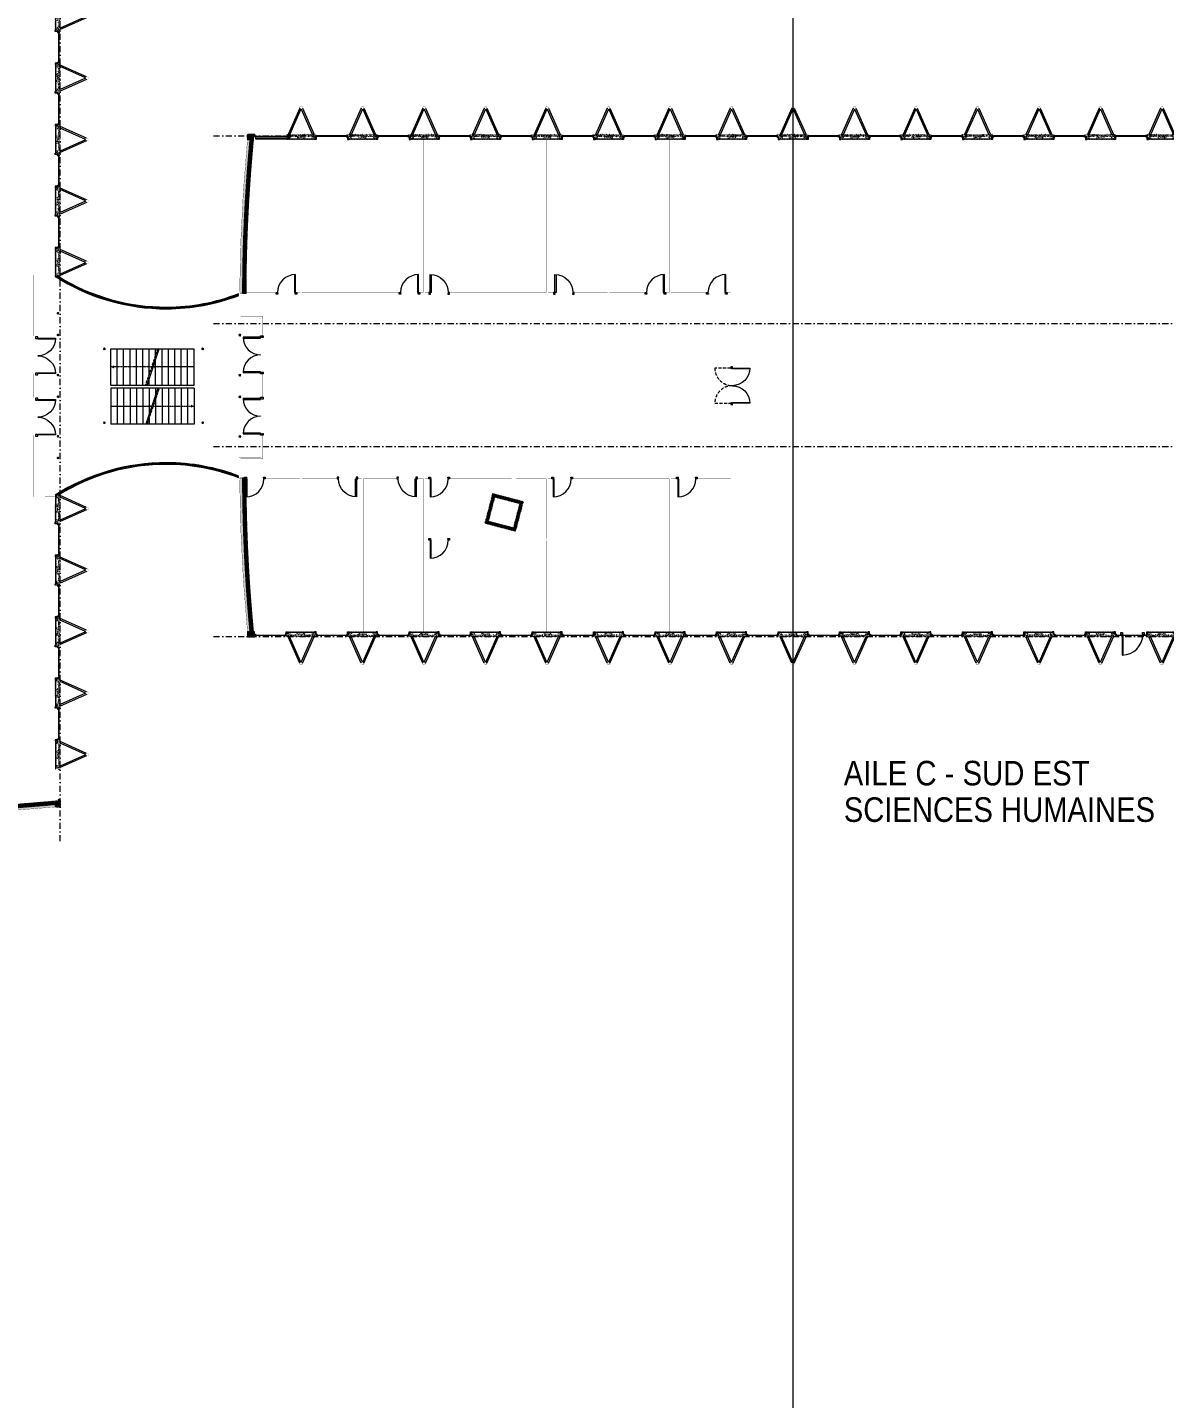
# Model space of a CAD drawing. Header units: millimetres. Extents: x 0 to 111176, y 95213 to 141729.
# Drawn here: x 49885 to 54508, y 118369 to 123942 of the extents above; entities that cross this region are included whole.
import ezdxf
from ezdxf.enums import TextEntityAlignment as Align

# ---------------------------------------------------------------- set-up
doc = ezdxf.new("R2010")
doc.units = ezdxf.units.MM
for name, pattern in [('CACHE2', [0.1875, 0.125, -0.0625]), ('DISCONTINU', [0.75, 0.5, -0.25]), ('TIRETPT2', [0.5, 0.25, -0.125, 0, -0.125])]:
    doc.linetypes.add(name, pattern=pattern)
doc.layers.add('CDP', color=7, linetype='Continuous', lineweight=9, true_color=0x364259)
doc.layers.add('STR_BOLLARD', color=7, linetype='Continuous', lineweight=9, true_color=0x1c1c1c)
doc.layers.add('Invisible', color=52, linetype='Continuous', lineweight=9, plot=False)
for name, color, linetype, lineweight in [('MEN_Ext', 115, 'Continuous', 9), ('MEN_Ext_Murs-rideaux', 113, 'Continuous', 9), ('MEN_Int', 153, 'Continuous', 9), ('MEN_Int_PCF', 177, 'Continuous', 9), ('NOM_Batiments', 7, 'Continuous', 9), ('STR_BOLLARD_Axes', 252, 'Continuous', 9)]:
    doc.layers.add(name, color=color, linetype=linetype, lineweight=lineweight)
doc.styles.add('Arial', font='arial.ttf')

# ---------------------------------------------------------------- blocks, each defined once
blk = doc.blocks.new('P014A')
at = {"linetype": 'CACHE2'}
blk.add_lwpolyline([(-0.06999999991105543, 0.001121560213537842), (-0.06999999991105543, 0.645000000108526, 0.4142135623730951), (-0.784999999955545, -0.06999999993596366, 0.4142135623730951), (-1.500000000000035, 0.645000000108526), (-1.500000000000035, -0.0007324317477112503)], format="xyb", dxfattribs=at)
blk.add_lwpolyline([(-0.09999999995525855, -0.7843703521069969), (-0.0999999999555996, -0.06999999993421824), (-0.01499999996087809, -0.06999999993916362), (-0.01499999995550638, 0), (-0.0849999999555564, 3.922195901395753e-12), (-0.0849999999555564, -0.0399999999361782), (-0.06999999990907213, -0.0399999999361782), (-0.06999999995832695, -0.7849999999804496, -0.4142135623524235), (-0.784999999955545, -0.06999999993916362, -0.4142135623524235), (-1.499999999952763, -0.7849999999804496), (-1.500000000002018, -0.0399999999361782), (-1.484999999955534, -0.0399999999361782), (-1.484999999955534, 3.922195901395753e-12), (-1.554999999955584, 0), (-1.554999999950212, -0.06999999993916362), (-1.46999999995549, -0.06999999993421824), (-1.469999999955832, -0.7843703521069969)], format="xyb")
blk = doc.blocks.new('Porte')
blk.add_lwpolyline([(9.972684131353162, 79.94161479349714), (9.99670763418544, 7.003293212503195), (-0.003291194327175617, 6.999999541556463), (0, 0), (6.99901430029422, 1.746229827404022e-09), (6.998190135927871, 2.502305638219696), (5.498190306709148, 2.501811587368138), (5.472664345637895, 80.00180251570418, -0.4142135623537333), (78.49669962038752, 7.025854876847006), (78.498181771487, 2.525855404732283), (76.99818194215186, 2.525361353880726), (76.99999345361721, -1.979060471057892e-09), (83.99901364254765, -6.05359673500061e-09), (83.99669897276908, 7.027666397683788), (78.49669962038752, 7.025854876847006)], format="xyb")
blk = doc.blocks.new('Fenetres Ext')
for points in [[(14.09999999846332, 3.400000005214679), (14.09999999846332, 4.400000005214679), (18.09999999846332, 4.400000005214679), (18.09999999846332, 3.400000005214679)], [(14.09999999846332, 1.400000005214679), (139.0999999735504, 1.400000005214679), (139.0999999735504, 3.400000005214679), (14.09999999846332, 3.400000005214679), (14.09999999846332, 1.400000005214679)], [(14.09999999846332, -2.599999994785321), (16.09999999846332, -2.599999994785321), (16.09999999846332, 1.400000005214679), (14.09999999846332, 1.400000005214679)], [(139.0999999735504, 3.400000005214679), (139.0999999735504, 4.400000005214679), (135.0999999735504, 4.400000005214679), (135.0999999735504, 3.400000005214679)], [(139.0999999735504, -2.599999994785321), (137.0999999735504, -2.599999994785321), (137.0999999735504, 1.400000005214679), (139.0999999735504, 1.400000005214679)], [(6.599999998463318, -10.59999999478532), (10.59999999846332, -10.59999999478532), (10.59999999846332, -3.599999994785321), (11.59999999846332, -3.599999994785321), (11.59999999846332, -4.585936534454959), (12.59999999972251, -4.585936534454959), (12.59999999846332, -11.59999999478532), (6.599999998463318, -11.59999999478532)], [(10.59999999846332, -3.599999994785321), (14.09999999846332, -3.599999994785321), (14.09999999846332, -2.599999994785321), (10.59999999846332, -2.599999994785321), (10.59999999846332, -3.599999994785321)], [(142.5999999735504, -3.599999994785321), (139.0999999735504, -3.599999994785321), (139.0999999735504, -2.599999994785321), (142.5999999735504, -2.599999994785321), (142.5999999735504, -3.599999994785321)], [(146.5999999735504, -10.59999999478532), (142.5999999735504, -10.59999999478532), (142.5999999735504, -3.599999994785321), (141.5999999735504, -3.599999994785321), (141.5999999735504, -4.585936534454959), (140.5999999722912, -4.585936534454959), (140.5999999735504, -11.59999999478532), (146.5999999735504, -11.59999999478532)]]:
    blk.add_lwpolyline(points, close=True)
blk.add_lwpolyline([(14.09999999846332, 2.400000005214679), (139.0999999735504, 2.400000005214679)])
blk = doc.blocks.new('FENETRE-113')
at = {"layer": 'MEN_Ext'}
blk.add_line((-136.4911432528734, 4.248983748228966), (-3.259629011154175e-09, 4.400000005291076), dxfattribs=at)
blk.add_lwpolyline([(-136.4911432529334, 8.799999999464035), (-136.491143252817, -1.60116542247124e-09), (0, 0), (-6.51925802230835e-09, 8.799999996437691)], close=True, dxfattribs=at)
blk = doc.blocks.new('panneau+contreventement')
at = {"lineweight": 5}
h = blk.add_hatch(dxfattribs=at)
h.set_pattern_fill('AR-CONC', color=252, scale=0.04, angle=360, style=0)
h.set_pattern_definition([(49.99999999999994, (6.955815479159355e-08, 17.59999999470892), (7.287386759840159, -0.6375634215561317), [0.7619999999999998, -8.381999999999998]), (354.9999999999999, (6.955815479159355e-08, 17.59999999470892), (-1.409736856998765, 7.642273809561408), [0.6096, -6.7056233668]), (100.4514446999998, (0.6072803495580956, 17.54686985470835), (5.877649883614139, 7.004710076487798), [0.6476003520000001, -7.123609784]), (46.18419999999995, (6.955815479159355e-08, 19.63199999470817), (10.8431616356852, -1.681693117309098), [1.143, -12.573]), (96.63555760999995, (0.9035960695582617, 19.49185999470865), (9.49616536206013, 9.89704498390885), [0.9714009256, -10.6854243264]), (351.18415117, (6.955815479159355e-08, 19.63199999470817), (9.496165362599092, 9.897044983421296), [0.9143986827999999, -10.0583892768]), (20.99999999999999, (1.016000069557776, 19.12399999471018), (6.064575650765295, -4.090607927483512), [0.7619999999999999, -8.382]), (326, (1.016000069557776, 19.12399999471018), (2.472081133905891, 7.367518644892768), [0.6096, -6.7056]), (71.45144499999996, (1.521381373558143, 18.78311599870722), (8.53665677114865, 3.2769107554362), [0.647600352, -7.123597503999998]), (37.49999999999993, (6.955815479159355e-08, 17.59999999470892), (0.1235441300236765, 3.382201554926124), [0, -6.624319999999999, 0, -6.8072, 0, -6.731]), (7.499999999999964, (6.955815479159355e-08, 17.59999999470892), (2.672786500412234, 4.007222992724778), [0, -3.88112, 0, -6.47192, 0, -2.5654]), (327.4999999999998, (-2.265679930442275, 17.59999999470892), (5.423623806674856, -0.2291497597069439), [0, -2.54, 0, -7.9248, 0, -10.5156]), (317.4999999999999, (-3.281679930441896, 17.59999999470892), (5.925167255440723, 1.017059641333315), [0, -3.302, 0, -5.26288, 0, -7.4676])])
h.paths.add_polyline_path([(8.000000000007276, 16.62599197128293), (8.000000000007276, 12.62599197128293), (-8, 12.62599197128293), (-8, 16.62599197128293), (-15.27348650529757, 16.62599197128293), (-17.5, 9), (-42.54545454565005, 9), (-44.5, 17.59999999831052), (-55.5, 17.59999999831052), (-55.5, 10), (-62.5, 9), (-61.5, 0), (61.5, 0), (62.5, 9), (55.5, 10), (55.5, 17.59999999831052), (44.5, 17.59999999831052), (42.5, 9), (17.50000000000728, 9), (15.72651349470971, 16.62599197128293)])
at = {"layer": 'CDP'}
h = blk.add_hatch(dxfattribs=at)
h.set_pattern_fill('ANSI31', color=256, scale=5)
h.set_pattern_definition([(45, (0, 0), (-0.4419417382415922, 0.4419417382415922), [])])
h.paths.add_polyline_path([(-59, 17.59999999831052), (-59, 19.3999999983098), (58.99999999767169, 19.3999999983098), (58.99999999767169, 17.59999999831052)])
at = {"linetype": 'Continuous', "lineweight": 5, "const_width": 0.8799999952316284}
blk.add_lwpolyline([(8.000000000007276, 16.62599197128293), (8.000000000007276, 12.62599197128293), (-8, 12.62599197128293), (-8, 16.62599197128293), (-15.27348650529757, 16.62599197128293), (-17.5, 9), (-42.54545454565005, 9), (-44.5, 17.59999999831052), (-55.5, 17.59999999831052), (-55.5, 10), (-62.5, 9), (-61.5, 0), (61.5, 0), (62.5, 9), (55.5, 10), (55.5, 17.59999999831052), (44.5, 17.59999999831052), (42.5, 9), (17.50000000000728, 9), (15.72651349470971, 16.62599197128293)], close=True, dxfattribs=at)
for points in [[(-5.29915068641867, -107.0272467950708), (-52.79727948180198, 0.03446815508141299)], [(-0.5113040249361802, -103.0238181007117), (-46.75775930929467, 1.216600178464432)], [(0.5113040249361802, -103.0238181007117), (46.75775930929467, 1.216600178464432)], [(5.29915068641867, -107.0272467950708), (52.79727948180198, 0.03446815508141299)], [(52.79745963354026, 0), (46.20254036645974, 0)]]:
    blk.add_lwpolyline(points)
at = {"const_width": 0.8}
blk.add_lwpolyline([(4.886542232529791, -105.9757763550551, 128.1178204295244), (4.962955946750299, -106.1295426030811, 0.007805315424875689)], format="xyb", close=True, dxfattribs=at)
at = {"layer": 'CDP', "const_width": 0.2}
blk.add_lwpolyline([(-59, 17.59999999831052), (-59, 19.3999999983098), (58.99999999767169, 19.3999999983098), (58.99999999767169, 17.59999999831052), (-59, 17.59999999831052)], close=True, dxfattribs=at)
blk = doc.blocks.new('Potelet')
at = {"lineweight": 0, "const_width": 0.5}
blk.add_lwpolyline([(-1.600976329688904, 4.736757835458326, 7.011262514145348), (1.19217006630147, 4.855793501891813, 0.1426276648438825)], format="xyb", close=True, dxfattribs=at)
at = {"ltscale": 5}
for points in [[(-3.535533905932737, -3.535533905932737), (3.535533905932738, 3.535533905932738)], [(-3.535533905932738, 3.535533905932738), (3.535533905932737, -3.535533905932737)]]:
    blk.add_lwpolyline(points, dxfattribs=at)
blk = doc.blocks.new('Porte double 10')
blk.add_lwpolyline([(81.43703520298004, -8.499999990832293), (9.99999999278225, -8.499999998079147), (9.99999999254942, 5.529727786779404e-10), (0, 0), (6.984919309616089e-10, -6.999999998952262), (6.999999993247911, -6.999999998544808), (6.999999993015081, -5.499999994033715), (81.49999999022111, -5.49999999141437, -0.4142135623524235), (10.00000000023283, -76.99999999135616, -0.4142135623524235), (81.50000000465661, -148.4999999768334), (7.000000007450581, -148.4999999893189), (7.000000007450581, -146.9999999848078), (1.909211277961731e-08, -146.9999999852153), (1.862645149230957e-08, -153.9999999845168), (10.00000000814907, -153.9999999832944), (10.00000000675209, -145.4999999846332), (81.43703521694988, -145.4999999774445)], format="xyb")
blk = doc.blocks.new('Pignon')
at = {"lineweight": 5}
h = blk.add_hatch(dxfattribs=at)
h.set_pattern_fill('AR-CONC', color=252, scale=0.8, angle=360, style=0)
h.set_pattern_definition([(49.99999999999999, (0, 0), (5.738081460806028, -0.5020170798607624), [0.6000000000000001, -6.600000000000001]), (355, (0, 0), (-1.110010668903999, 6.017537069600095), [0.48, -5.28]), (100.45144446, (0.478173448, -0.04183475200000012), (4.628070773816898, 5.515519927749035), [0.5099215359999999, -5.609136895999999]), (46.18420000000002, (3.91886975727153e-16, 1.6), (8.53793064537258, -1.324154246344614), [0.8999999999999999, -9.899999999999999]), (96.63563548999994, (0.7114939600000003, 1.489653544), (7.477295565393829, 7.792948806196402), [0.764882736, -8.413710079999998]), (351.1841639899999, (3.91886975727153e-16, 1.6), (7.477295560438187, 7.79294880215992), [0.7200000000000001, -7.920000008]), (21, (0.8000000000000004, 1.2), (4.775256416947693, -3.220951125322712), [0.6000000000000001, -6.600000000000001]), (326.0000000000001, (0.8000000000000004, 1.2), (1.946522655372655, 5.801200360374824), [0.48, -5.28]), (71.45144474000001, (1.197938032, 0.9315874079999997), (6.72177901383977, 2.580249222450829), [0.50992152, -5.609136895999999]), (37.50000000000004, (0, 0), (0.09727884253832601, 2.663150830650492), [0, -5.215999999999999, 0, -5.359999999999999, 0, -5.3]), (7.499999999999974, (0, 0), (2.10455629953719, 3.155293695058881), [0, -3.056, 0, -5.096, 0, -2.02]), (327.5, (-1.784, 4.369539779357756e-16), (4.270579489379272, -0.1804389738750391), [0, -2, 0, -6.24, 0, -8.28]), (317.5, (-2.584, 6.328974657993521e-16), (4.66548935473909, 0.8008398586585408), [0, -2.6, 0, -4.144, 0, -5.88])])
edge = h.paths.add_edge_path()
edge.add_arc((6514.570729589548, 643.1657927447177), 6585.023370820036, 180.05525207706, 185.4136591410671, ccw=False)
edge.add_line((-70.44957941338726, 636.8156537741324), (-70.44957941338708, 1386.815653774132))
edge.add_arc((6616.604850319538, 1380.105084346262), 6687.057796815635, 174.5793199602518, 179.9425027594255, ccw=False)
edge.add_line((-40.5479746068886, 2011.815653774132), (-50.48353849775594, 2011.815653774132))
edge.add_arc((7091.866723411993, 1332.980745925604), 7174.537204302169, 174.570709958592, 179.5700709511673)
edge.add_line((-82.46850005038141, 1386.815653774132), (-82.29857736689354, 636.8156537741324))
edge.add_arc((7157.214627704398, 692.0280776829677), 7239.723741839565, 180.4369599787104, 185.3911985980951)
edge.add_line((-50.48353849775594, 11.81707874102449), (-40.55522752259276, 11.81707874102358))
edge.add_line((-40.55522752259276, 11.81707874102358), (-41.080152220522, 21.89748511193011))
h = blk.add_hatch()
h.set_pattern_fill('ANSI31', color=252, scale=10)
h.set_pattern_definition([(45, (0, 0), (-0.8838834764831843, 0.8838834764831844), [])])
edge = h.paths.add_edge_path()
edge.add_arc((6713.68367833288, 648.0937936427963), 6784.142632293183, 180.0952500777031, 185.3816129100021, ccw=False)
edge.add_line((-70.44957941338726, 636.8156537741324), (-70.44957941338708, 1386.815653774132))
edge.add_arc((6576.145764537498, 1382.040750896481), 6646.597059091748, 174.5629839039005, 179.9588388157768, ccw=False)
edge.add_line((-40.5479746068886, 2011.815653774132), (-50.48353849775594, 2011.815653774132))
edge.add_line((-50.48353849775594, 2011.815653774132), (-50.48353849775594, 2033.815653774132))
edge.add_line((-50.48353849775594, 2033.815653774132), (-38.75141834801798, 2033.815653774132))
edge.add_line((-38.75141834801798, 2033.815653774132), (-20.48353849775594, 2033.815653774132))
edge.add_line((-20.48353849775594, 2033.815653774132), (-19.48353848487568, 2024.755756784341))
edge.add_line((-19.48353848487568, 2024.755756784341), (-24.93839252719044, 2024.755756784341))
edge.add_arc((6465.743834761339, 1383.888228224312), 6522.244012976042, 174.3610897732515, 179.9745975727592)
edge.add_line((-56.49953719377663, 1386.779904102824), (-56.4995371937768, 636.8156537741324))
edge.add_arc((6685.920367476094, 650.0967867853515), 6742.432985160663, 180.1128603521101, 185.5470909639901)
edge.add_line((-24.93839252719044, -1.65259961229367), (-19.48353843155564, -1.65259961742686))
edge.add_line((-19.48353843155564, -1.652599617426858), (-20.48353849775595, -10.18292125897551))
edge.add_line((-20.48353849775594, -10.18292125897551), (-40.04876508979578, -10.18292125897551))
edge.add_line((-40.04876508979578, -10.18292125897551), (-50.48353849775594, -10.18292125897551))
edge.add_line((-50.48353849775594, -10.18292125897551), (-50.48353849775594, 11.81707874102449))
edge.add_line((-50.48353849775594, 11.81707874102449), (-40.55522752258912, 11.81707874102358))
at = {"const_width": 1}
blk.add_lwpolyline([(-41.080152220522, 21.89748511193011, -0.02338472269243292), (-70.44957941338726, 636.8156537741324), (-70.44957941338726, 1386.815653774132, -0.02340557217351407), (-40.5479746068886, 2011.815653774132), (-50.48353849775594, 2011.815653774132, 0.02181728809893834), (-82.46850005038141, 1386.815653774132), (-82.29857736689337, 636.8156537741324, 0.02162031173250202), (-50.48353849775594, 11.81707874102449), (-40.55522752259276, 11.81707874102358)], format="xyb", close=True, dxfattribs=at)
at = {"ltscale": 50, "const_width": 1}
blk.add_lwpolyline([(-40.55522752258912, 11.81707874102358, -0.0230702008294989), (-70.44957941338726, 636.8156537741324), (-70.44957941338726, 1386.815653774132, -0.02354820973225472), (-40.5479746068886, 2011.815653774132), (-50.48353849775594, 2011.815653774132), (-50.48353849775594, 2033.815653774132), (-38.75141834801798, 2033.815653774132), (-20.48353849775594, 2033.815653774132), (-19.48353848487568, 2024.755756784341), (-24.93839252719044, 2024.755756784341, 0.02449844776779151), (-56.49953719377663, 1386.779904102824), (-56.49953719377663, 636.8156537741324, 0.02371574882550749), (-24.93839252719044, -1.65259961229367), (-19.48353843155564, -1.652599617426858), (-20.48353849775594, -10.18292125897551), (-40.04876508979578, -10.18292125897551), (-50.48353849775594, -10.18292125897551), (-50.48353849775594, 11.81707874102449), (-40.55522752258912, 11.81707874102358)], format="xyb", close=True, dxfattribs=at)
blk = doc.blocks.new('Demi-pignon')
h = blk.add_hatch()
h.set_pattern_fill('ANSI31', color=252, scale=10, angle=-89.99999999999999)
h.set_pattern_definition([(315, (15798.99354444985, 8695.125103045011), (0.8838834764831842, 0.8838834764831845), [])])
edge = h.paths.add_edge_path()
edge.add_line((-62.11281905308351, -628.6040347346297), (-62.11281905308533, -628.6397844067515))
edge.add_arc((6460.130552902065, -631.5314602852422), 6522.244012976076, 174.3610897732516, 179.9745975727593, ccw=False)
edge.add_line((-30.55167438650096, 9.336068274767058), (-25.09682034418438, 9.33606827476706))
edge.add_line((-25.09682034418438, 9.336068274767058), (-26.09682035706465, 18.39596526455807))
edge.add_line((-26.09682035706464, 18.39596526455807), (-56.09682035706464, 18.39596526455806))
edge.add_line((-56.09682035706464, 18.39596526455807), (-56.09682035706464, -3.604034735441928))
edge.add_line((-56.09682035706464, -3.604034735441928), (-46.1612564661973, -3.604034735441926))
edge.add_arc((6570.532482678151, -633.378937613089), 6646.59705909171, 174.5629839039005, 179.9588388157768)
edge.add_line((-76.06286127269595, -628.6040347354392), (-62.11281905308351, -628.6040347346297))
edge = h.paths.add_edge_path()
edge.add_line((-62.11281905308533, -1378.603889387461), (-76.06286127269595, -1378.603889387462))
edge.add_line((-76.06286127269595, -1378.603889387462), (-76.06286127269595, -1378.604034735442))
edge.add_arc((6708.070396473591, -1367.32589486679), 6784.142632293206, 180.095250077703, 185.381612910002)
edge.add_line((-46.16850938189964, -2003.602609768547), (-56.09682035706464, -2003.602609768551))
edge.add_line((-56.09682035706464, -2003.602609768551), (-56.09682035706464, -2025.602609768551))
edge.add_line((-56.09682035706464, -2025.602609768551), (-26.09682035706464, -2025.602609768551))
edge.add_line((-26.09682035706464, -2025.602609768551), (-25.09682029086435, -2017.072288127002))
edge.add_line((-25.09682029086434, -2017.072288127002), (-30.55167438649914, -2017.072288121869))
edge.add_arc((6680.307085616831, -1365.322901724218), 6742.43298516071, 180.1128603521102, 185.54709096399, ccw=False)
edge.add_line((-62.11281905308533, -1378.604034735439), (-62.11281905308533, -1378.603889387461))
at = {"lineweight": 5}
h = blk.add_hatch(dxfattribs=at)
h.set_pattern_fill('AR-CONC', color=252, scale=0.8, angle=270, style=0)
h.set_pattern_definition([(319.9999999999999, (15798.99354444985, 8695.125103045011), (-0.5020170798607612, -5.738081460806028), [0.5999999999999999, -6.599999999999999]), (265, (15798.99354444985, 8695.125103045011), (6.017537069600095, 1.110010668904), [0.48, -5.28]), (10.45144446000004, (15798.95170969785, 8694.64692959701), (5.515519927749036, -4.628070773816897), [0.5099215359999998, -5.609136895999998]), (316.1842, (15800.59354444985, 8695.125103045011), (-1.324154246344612, -8.53793064537258), [0.8999999999999995, -9.899999999999991]), (6.635635489999939, (15800.48319799385, 8694.413609085012), (7.792948806196404, -7.477295565393828), [0.764882736, -8.413710079999998]), (261.18416399, (15800.59354444985, 8695.125103045011), (7.792948802159922, -7.477295560438185), [0.7200000000000001, -7.920000008]), (291, (15800.19354444985, 8694.325103045012), (-3.220951125322711, -4.775256416947694), [0.6000000000000001, -6.600000000000001]), (236, (15800.19354444985, 8694.325103045012), (5.801200360374824, -1.946522655372654), [0.4799999999999999, -5.279999999999999]), (341.4514447400001, (15799.92513185785, 8693.92716501301), (2.58024922245083, -6.721779013839769), [0.5099215199999995, -5.609136895999995]), (307.5000000000001, (15798.99354444985, 8695.125103045011), (2.663150830650492, -0.09727884253832542), [0, -5.215999999999998, 0, -5.359999999999999, 0, -5.299999999999999]), (277.5, (15798.99354444985, 8695.125103045011), (3.155293695058882, -2.104556299537189), [0, -3.056, 0, -5.096, 0, -2.02]), (237.5, (15798.99354444985, 8696.90910304501), (-0.1804389738750382, -4.270579489379272), [0, -2, 0, -6.24, 0, -8.28]), (227.5, (15798.99354444985, 8697.70910304501), (0.8008398586585418, -4.66548935473909), [0, -2.6, 0, -4.143999999999999, 0, -5.879999999999999])])
edge = h.paths.add_edge_path()
edge.add_line((-76.06286127269595, -1378.603889387463), (-87.91185925913305, -1378.603889387463))
edge.add_line((-87.91185925913305, -1378.603889387463), (-87.91185922620207, -1378.604034735437))
edge.add_arc((7151.601345845076, -1323.391610826606), 7239.723741839555, 180.4369599787104, 185.3911985980951)
edge.add_line((-56.09682035706464, -2003.602609768551), (-46.16850938190146, -2003.602609768551))
edge.add_line((-46.16850938190146, -2003.602609768551), (-46.69343407983251, -1993.522203397642))
edge.add_arc((6508.957447730241, -1372.253895764869), 6585.023370820035, 180.0552520770599, 185.4136591410669, ccw=False)
edge.add_line((-76.06286127269595, -1378.604034735442), (-76.06286127269595, -1378.603889387463))
edge = h.paths.add_edge_path()
edge.add_line((-88.08178190969011, -628.6040347354419), (-76.06286127269595, -628.6040347354392))
edge.add_arc((6610.991568460195, -635.3146041633081), 6687.057796815601, 174.5793199602518, 179.9425027594255, ccw=False)
edge.add_line((-46.1612564661973, -3.604034735441928), (-56.09682035706464, -3.604034735438292))
edge.add_arc((7086.253441552688, -682.4389425839627), 7174.537204302172, 174.5707099585921, 179.5700709511673)
at = {"ltscale": 50, "const_width": 1}
for points in [[(-76.06286127269414, -628.6040347347607, -0.02354820973222907), (-46.1612564661973, -3.604034735441928), (-56.09682035706464, -3.604034735441928), (-56.09682035706464, 18.39596526455807), (-44.36470020732668, 18.39596526455807), (-26.09682035706464, 18.39596526455807), (-25.09682034418438, 9.336068274767058), (-30.55167438649914, 9.336068274767058, 0.02449707664726791), (-62.11280310527945, -628.604034734627), (-76.06284718028473, -628.590006370303)], [(-76.06286127269595, -1378.604034735442), (-62.11281905308533, -1378.603889387462), (-62.11281905308533, -1378.604034735442, 0.02371574882550749), (-30.55167438649914, -2017.072288121869), (-25.09682029086434, -2017.072288127002), (-26.09682035706464, -2025.602609768551), (-45.66204694910448, -2025.602609768551), (-56.09682035706464, -2025.602609768551), (-56.09682035706464, -2003.602609768551), (-46.16850938189782, -2003.602609768551, -0.02307020082949891)]]:
    blk.add_lwpolyline(points, format="xyb", close=True, dxfattribs=at)
at = {"const_width": 1}
for points in [[(-76.06286127269414, -628.6040347347625, -0.02340557217348866), (-46.1612564661973, -3.604034735441928), (-56.09682035706464, -3.604034735441928, 0.02181728809893834), (-88.08178190969011, -628.6040347354419), (-76.06286127269777, -628.6040347349372)], [(-76.06286127269595, -1378.604034735442), (-87.91185925913305, -1378.603889387463), (-87.91185922620207, -1378.604034735442, 0.02162031173250202), (-56.09682035706464, -2003.602609768551), (-46.16850938190146, -2003.602609768551), (-46.69343407983069, -1993.522203397645, -0.02338472269243292)]]:
    blk.add_lwpolyline(points, format="xyb", close=True, dxfattribs=at)
blk = doc.blocks.new('Tremie-monte-charge')
at = {"ltscale": 5}
h = blk.add_hatch(dxfattribs=at)
h.set_pattern_fill('ANSI31', color=252)
h.set_pattern_definition([(45, (2159.834410966403, -27180.53213007323), (-2.245064030267288, 2.245064030267288), [])])
h.paths.add_polyline_path([(1.011334153737153, 3.870039167693903), (126.7876073614598, -28.99832089240772), (158.6446332735941, 92.90791315049864), (32.86836005887017, 125.7762732201372)])
h.paths.add_polyline_path([(16.87579747932796, 13.16083048446671), (117.4968160510889, -13.133857568042), (142.7801699498668, 83.6171218359359), (42.15915137808861, 109.9118098884937)], flags=16)
at = {"const_width": 0.5}
for points in [[(1.011334153737153, 3.870039167693903), (126.7876073614598, -28.99832089240772), (158.6446332735941, 92.90791315049864), (32.86836005887017, 125.7762732201372)], [(16.87579747932796, 13.16083048446671), (117.4968160510889, -13.133857568042), (142.7801699498668, 83.6171218359359), (42.15915137808861, 109.9118098884937)]]:
    blk.add_lwpolyline(points, close=True, dxfattribs=at)
blk = doc.blocks.new('Esca double')
for p, q in [((-13.00000003063303, 12.00000001416686), (324.9999999693674, 12.00000001286389)), ((-13.0000000311997, -134.9999999860231), (-13.00000003063303, 12.00000001416686)), ((12.9999999688003, -134.9999999861233), (12.99999996936697, 12.00000001406661)), ((38.9999999688003, -134.9999999862235), (38.99999996936697, 12.0000000139664)), ((64.99999996880032, -134.9999999863237), (64.999999969367, 12.00000001386617)), ((90.99999996880035, -134.999999986424), (90.99999996936702, 12.00000001376594)), ((116.9999999688004, -134.9999999865242), (116.9999999693671, 12.00000001366571)), ((133.8820943152711, -134.9999999865067), (183.3938992372431, 12.00000001340977)), ((142.9999999689651, -92.26467262688318), (142.9999999693671, 12.00000001356548)), ((168.9999999692627, -15.07096080463564), (168.9999999693671, 12.00000001346527)), ((194.9999999688005, -134.9999999868249), (194.9999999693672, 12.00000001336504)), ((220.9999999688005, -134.9999999869251), (220.9999999693672, 12.00000001326479)), ((246.9999999688006, -134.9999999870253), (246.9999999693673, 12.00000001316458)), ((272.9999999688006, -134.9999999871255), (272.9999999693673, 12.00000001306435)), ((298.9999999688007, -134.9999999872258), (298.9999999693674, 12.00000001296412)), ((324.9999999688007, -134.9999999871361), (324.9999999693674, 12.00000001286389)), ((168.9999999688004, -134.9999999867246), (168.9999999692024, -30.73532736427996)), ((142.9999999688004, -134.9999999866244), (142.9999999689047, -107.9290391682598)), ((324.999999969084, -61.4999999909495), (158.6379967749907, -61.4999999903082)), ((-13.0000000311997, -134.9999999860231), (324.9999999688007, -134.9999999871361)), ((-13.0000000311997, -146.9836496618428), (-13.00000003176638, -293.9836496618428)), ((324.9999999688007, -146.9836496629559), (-13.0000000311997, -146.9836496618428)), ((12.9999999688003, -146.9836496617532), (12.99999996823362, -293.983649661943)), ((38.99999996880035, -146.9836496618534), (38.99999996823368, -293.9836496620433)), ((64.99999996880041, -146.9836496619536), (64.99999996823374, -293.9836496621435)), ((90.99999996880047, -146.9836496620538), (90.9999999682338, -293.9836496622437)), ((116.9999999688005, -146.9836496621541), (116.9999999682338, -293.983649662344)), ((178.1179056223299, -146.9836496624722), (128.6061007003579, -293.9836496623887)), ((142.9999999688006, -146.9836496622543), (142.9999999683986, -251.248322284699)), ((168.9999999688006, -146.9836496623545), (168.9999999686962, -174.0546104807191)), ((194.9999999688006, -146.9836496624548), (194.9999999682339, -293.9836496626447)), ((220.9999999688006, -146.983649662555), (220.999999968234, -293.9836496627449)), ((246.9999999688007, -146.9836496626552), (246.999999968234, -293.9836496628451)), ((272.9999999688007, -146.9836496627555), (272.999999968234, -293.9836496629453)), ((298.9999999688007, -146.9836496628557), (298.999999968234, -293.9836496630455)), ((324.9999999688007, -146.9836496629559), (324.999999968234, -293.9836496631458)), ((-13.00000003148301, -220.4836496580294), (153.3620031626103, -220.4836496586707)), ((168.9999999686358, -189.7189770220958), (168.9999999682339, -293.9836496625444)), ((142.9999999683383, -266.9126888443433), (142.9999999682339, -293.9836496624442)), ((324.999999968234, -293.9836496631458), (-13.00000003176638, -293.9836496618428))]:
    blk.add_line(p, q)
at = {"linetype": 'DISCONTINU'}
for p, q in [((128.6061007104215, -134.9999999864894), (178.1179056206777, 12.00000001343011)), ((153.3620031630943, -61.49999998920225), (-13.00000003091637, -61.49999998895366)), ((183.3938992271795, -146.9836496624896), (133.8820943169233, -293.9836496624091)), ((158.6379967745067, -220.4836496597767), (324.9999999685173, -220.4836496600253))]:
    blk.add_line(p, q, dxfattribs=at)
for points in [[(-13.00000003091637, -61.4999999859281), (-0.5000000295193843, -67.74999998828551), (-0.5000000310327835, -55.24999998959518)], [(158.6379967810419, -61.49999998728264), (171.1379967824389, -67.74999998964005), (171.1379967809255, -55.24999999094972)], [(153.3620031565591, -220.4836496616963), (140.8620031551621, -214.2336496593389), (140.8620031566755, -226.7336496580292)], [(324.9999999685174, -220.4836496630508), (312.4999999671204, -214.2336496606934), (312.4999999686338, -226.7336496593838)]]:
    blk.add_solid(points)
blk = doc.blocks.new('PO7C')
blk.add_lwpolyline([(0.8499999999974079, 7.993833010863), (0.8500000000008185, 0.6999999993420261), (5.343281372915953e-11, 0.6999999993914798), (0, 0), (0.7000000000005002, -3.922195901395753e-11), (0.7000000000005002, 0.3999999993617394), (0.5499999995356575, 0.3999999993617394), (0.5500000000381533, 7.99999999936324, -0.4142135623537333), (7.849999999555166, 0.6999999993630581), (7.849999999575061, 0.3999999993617394), (7.699999999110219, 0.3999999993617394), (7.699999999110219, -3.922195901395753e-11), (8.399999999110719, 0), (8.399999999056718, 0.6999999993914798), (7.849999999555166, 0.6999999993630581)], format="xyb")

msp = doc.modelspace()

# ---------------------------------------------------------------- linework, layer by layer
at = {"layer": 'CDP', "const_width": 0.5}
for points in [[(50994.20420769777, 123489.0467240499), (50994.20420770394, 122864.1871053049)], [(51001.20420725807, 123489.0467240497), (51001.20420725341, 122864.1871053097)], [(51494.20417632209, 123489.0467240514), (51494.20417633362, 122864.1871053131)], [(51501.20417588227, 123489.0467240511), (51501.20417588309, 122864.187105318)], [(51994.20414495701, 123489.0467240476), (51994.20414494525, 122864.1871053174)], [(52001.20414451556, 123489.0467240451), (52001.2041445144, 122864.1871053097)], [(52244.20412926725, 123489.0467240461), (52244.20412926259, 122864.1871053062)], [(52251.20412882755, 123489.0467240458), (52251.20412883034, 122864.187105315)], [(52494.20411358203, 122864.187105316), (52494.20411357936, 123489.0467240469)], [(52501.20411315141, 122864.1871053083), (52501.20411313977, 123489.0467240465)], [(52744.20409790415, 123489.0467240446), (52744.20409789577, 122864.1871053004)], [(52751.20409746456, 123489.0467240443), (52751.20409746736, 122750.2730645977)], [(49911.06393355236, 122687.4174380198), (49911.06393353292, 122934.0871009214), (49911.06393354549, 122937.0871007363), (50001.06392792589, 122937.0871007389)], [(49918.06393311056, 122687.4174380125), (49918.0639331016, 122930.0871011859), (50010.73041862168, 122930.0871011821)], [(50835.01480938296, 122687.4174380316), (50835.01480938285, 122761.1153021787), (50745.0148213777, 122761.1153021854), (50745.01482139749, 122860.1028786055)], [(50751.5025280054, 122864.1871055322), (50901.93185462302, 122864.1871053953)], [(50752.01482093497, 122857.1871057489), (50903.43317866407, 122857.1871057505)], [(50842.01480894233, 122687.4174380257), (50842.01480894571, 122768.1153017292), (50752.01482093486, 122768.1153017408), (50752.01482093649, 122857.1870552006)], [(50980.43184616603, 122864.1871053242), (50994.20420769486, 122864.1871053123)], [(50980.4331556859, 122857.2424389161), (51403.43314728653, 122857.1871057496)], [(51001.20420725341, 122864.1871053097), (51401.93182323663, 122864.187105311)], [(51473.43412821984, 122857.1871057514), (51517.08549356228, 122857.1871057512)], [(51480.4318147772, 122864.1871053116), (51494.20417633175, 122864.1871053108)], [(51501.20417587948, 122864.1871053135), (51517.08221582952, 122864.1871053146)], [(51601.0822016485, 122864.1871053129), (51994.20414495422, 122864.18710531)], [(51601.08450721076, 122857.1871057506), (52024.08447648212, 122857.1871057538)], [(52001.20414451812, 122864.1871053142), (52027.08217090741, 122864.1871053121)], [(52108.08118456742, 122864.1871053124), (52244.20412926446, 122864.1871053085)], [(52108.08349012467, 122857.1871057477), (52396.4340832918, 122857.1871057554)], [(52251.20412883931, 122864.1871053075), (52396.43176054955, 122864.1871053139)], [(52480.43175204017, 122864.1871053138), (52494.20411358017, 122864.1871053138)], [(52480.43307199213, 122857.1871057558), (52646.43405738287, 122857.1871057566)], [(52501.20411314059, 122864.1871053135), (52646.4317448542, 122864.1871053057)], [(52730.43173634296, 122864.1871053033), (52744.20409791032, 122864.1871052996)], [(52730.43305630423, 122857.1871057565), (52744.20409790217, 122857.1871057572)], [(52744.20409790403, 122857.1871057595), (52744.20409789449, 122750.2730646008)], [(52744.20409789856, 122721.1011621378), (52744.20409790101, 122562.7217210536)], [(52751.20409746259, 122721.101162142), (52751.20409746119, 122562.7217210534)], [(49911.063933564, 122437.4174536982), (49911.06393356004, 122533.4174476822)], [(49918.06393312337, 122437.4174536924), (49918.06393311243, 122533.4174476795)], [(50835.01480933873, 122437.4174537127), (50835.01480935328, 122533.4174476957)], [(50842.01480890263, 122437.4174537006), (50842.0148089244, 122533.4174476922)], [(52744.20409789565, 122408.8759357177), (52744.20409789786, 122114.187152364)], [(52751.20409745583, 122408.8759357174), (52751.20409745432, 121482.327534074)], [(50001.06392792775, 122034.0871573982), (49911.06393358135, 122034.0871574134), (49911.06393357599, 122283.4174633424)], [(50009.86392739543, 122041.0871569691), (49918.0639331328, 122041.0871569734), (49918.06393312977, 122283.4174633531)], [(50745.01480892464, 122107.1871528146), (50745.01481549547, 122195.1153376996), (50835.01480930543, 122195.115337691), (50835.0148093208, 122283.4174633792)], [(50752.01480874838, 122114.1871523764), (50752.01481451944, 122188.1153381376), (50842.01480886573, 122188.1153381225), (50842.01480888727, 122283.4174633819)], [(50745.01480892091, 122107.187152817), (50768.17290785641, 122107.1871528147)], [(50752.01480874559, 122114.1871520297), (50768.17614838539, 122114.187152034)], [(50852.17285648256, 122107.1871528171), (50994.20420768496, 122107.1871528104)], [(50852.17516202864, 122114.1871520453), (51144.32385050168, 122114.1871520967)], [(50994.20420769393, 122107.187152803), (50994.20420769101, 121482.3275340654)], [(51001.20420725597, 122107.187152805), (51001.20420725131, 121482.3275340652)], [(51001.20420725073, 122107.1871528169), (51144.32615609781, 122107.1871528124)], [(51228.32286414679, 122114.1871521102), (51387.32485764648, 122114.266139978)], [(51228.32421126962, 122107.1871528068), (51244.20419202419, 122107.1871528075)], [(51244.20419200871, 121482.3275340729), (51244.20419202046, 122107.187152803)], [(51251.20419159532, 122107.187152802), (51387.32056390354, 122107.2384745047)], [(51251.20419156901, 121482.3275340726), (51251.20419158449, 122107.1871528072)], [(51468.32613976765, 122107.1871528065), (51494.20417632174, 122107.1871528089)], [(51471.32383415126, 122114.18715215), (51517.08549358917, 122114.1871521584)], [(51494.20417632267, 121482.3275340758), (51494.20417631802, 122107.1871528045)], [(51501.20417589473, 121864.1871680434), (51501.20417589112, 122107.1871528012)], [(51501.20417589822, 122107.1871527915), (51517.08223468834, 122107.1871527928)], [(51601.08220168366, 122107.1871527925), (51853.4969764828, 122107.1871528021)], [(51601.08450721973, 122114.1871521727), (52017.08546222211, 122114.1871522433)], [(51869.7310542987, 122107.1871528027), (51994.20414495876, 122107.1871528074)], [(51994.20414494234, 122107.1871528059), (51994.20414493512, 121864.1871680534)], [(52001.20414453163, 122107.1871528042), (52001.20414450718, 121482.327534077)], [(52001.20414453535, 122107.1871528087), (52017.08221014449, 122107.1871528094)], [(52101.08217032091, 122107.1871528096), (52494.20411358296, 122107.1871528089)], [(52101.08447586722, 122114.1871522568), (52524.08444511972, 122114.1871523286)], [(52494.20411358529, 121482.3275340595), (52494.20411359565, 122107.1871528059)], [(52501.20411314559, 121482.3275340592), (52501.20411314326, 122107.1871528086)], [(52501.20411314513, 122107.1871528109), (52527.08213955257, 122107.1871528125)], [(52608.08114408434, 122107.159485833), (52744.20409790962, 122107.1871528089)], [(52608.08345800301, 122114.1848471004), (52744.20409789972, 122114.1871523663)], [(52744.20409790403, 122107.1871528022), (52744.20409789402, 121482.3275340743)], [(51517.08549356437, 121864.1871680527), (51501.20417588763, 121864.1871680531)], [(51501.20417588297, 121482.3275340755), (51501.20417588274, 121857.1871684965)], [(51517.08224148303, 121857.1871685046), (51501.20417587389, 121857.187168504)], [(51994.20414494677, 121857.1871684982), (51601.08220165945, 121857.187168505)], [(51994.20414494595, 121864.1871680482), (51601.08450719831, 121864.1871680528)], [(51994.2041449449, 121857.187168496), (51994.20414494688, 121482.3275340773)]]:
    msp.add_lwpolyline(points, dxfattribs=at)
at = {"layer": 'CDP', "extrusion": (-1, 0, 0), "const_width": 0.5, "elevation": -50625.02473637846}
msp.add_lwpolyline([(-122111.1583154697, 983.9999382628309), (-122111.1583154697, -257.9999838128169)], dxfattribs=at)
at = {"layer": 'Invisible'}
msp.add_lwpolyline([(52997.70920685258, 95213.16528705508), (52997.70920685258, 141729.3704232902)], dxfattribs=at)
at = {"layer": 'MEN_Ext_Murs-rideaux'}
for centre, radius, start, end in [((50448.37386969512, 123633.6573076772), 835.5787983029663, 237.3535555979345, 270.2110045037999), ((50448.37386969512, 123633.6573076772), 832.0787985256025, 237.73168285714, 270.2118920675784), ((50448.37386969512, 123633.6573076772), 828.5787987482386, 238.1170501171111, 270.2127871219927), ((50449.14185579587, 123625.7307072979), 820.6497331911121, 270.1612238465814, 291.1333634718665), ((50448.37386969896, 123633.6573079008), 832.0787987457702, 270.2118920675784, 290.8857621321285), ((50448.37386969512, 123633.6573076772), 835.5787983029663, 270.2110045037999, 290.7942120456271), ((50448.37386969151, 121337.1775937187), 835.5787983029661, 89.78899548953, 122.6032832343056), ((50448.37386969151, 121337.1775937187), 832.0787985256023, 89.78810793242154, 122.2245215830658), ((50448.37386969151, 121337.1775937187), 828.5787987482382, 89.78721287800727, 121.8908883403123), ((50448.37386969151, 121337.1775937187), 835.5787983029662, 69.2057879543729, 89.78899548953), ((50448.37386974914, 121337.1775942078), 832.0787980359078, 69.11423873190283, 89.7881079390916), ((50448.37386969151, 121337.1775937187), 828.5787987482385, 69.02185957144017, 89.78721287800727)]:
    msp.add_arc(centre, radius, start, end, dxfattribs=at)
at = {"layer": 'STR_BOLLARD_Axes', "linetype": 'TIRETPT2', "ltscale": 100}
for points in [[(50018.30830307363, 120634.5043500245), (50018.48979848262, 125343.8394164173)], [(50641.33378350723, 123500.5521407689), (58851.55152277538, 123500.5521407689)], [(50641.33378350723, 122738.5521407689), (58851.55152277538, 122738.5521407689)], [(50641.33378350723, 122238.5521407689), (58851.55152277538, 122238.5521407689)], [(50641.33378350723, 121466.5521407689), (58851.55152277538, 121466.5521407689)]]:
    msp.add_lwpolyline(points, dxfattribs=at)

# ---------------------------------------------------------------- block references
at = {"layer": 'CDP', "rotation": 269.9999999998666}
msp.add_blockref('P014A', (52751.20409745933, 122407.3759358099), dxfattribs=at)
at = {"layer": 'MEN_Ext', "rotation": 270}
for p in [(50009.86392739916, 123937.2870379809), (50009.86392740451, 123687.2870536667), (50009.86392739764, 123437.2870693522), (50009.86392739683, 123187.2870850379), (50009.86392739159, 121937.2871634661), (50009.86392739555, 121687.2871791517), (50009.86392739008, 121437.2871948396), (50009.86392739404, 121187.2872105252)]:
    msp.add_blockref('Fenetres Ext', p, dxfattribs=at)
at = {"layer": 'MEN_Ext'}
for name, p in [('FENETRE-113', (50949.30421051371, 123489.0467235001)), ('Fenetres Ext', (51046.10419484053, 123497.846723504)), ('Fenetres Ext', (51296.10417915264, 123497.8467235048)), ('Fenetres Ext', (51546.1041634737, 123497.8467234981)), ('Fenetres Ext', (51796.10414778581, 123497.8467234988)), ('Fenetres Ext', (52046.10413209791, 123497.8467234995)), ('Fenetres Ext', (52296.10411641002, 123497.8467235002)), ('Fenetres Ext', (52546.10410073481, 123497.846723498)), ('Fenetres Ext', (52796.10408504703, 123497.8467234987)), ('Fenetres Ext', (53046.10406935913, 123497.8467234995)), ('Fenetres Ext', (53296.10405367124, 123497.8467235002)), ('Fenetres Ext', (53546.10403798323, 123497.846723501)), ('Fenetres Ext', (53796.10402230429, 123497.8467234943)), ('Fenetres Ext', (54046.1040066164, 123497.8467234951)), ('Fenetres Ext', (54296.10399093223, 123497.8467235002))]:
    msp.add_blockref(name, p, dxfattribs=at)
at = {"layer": 'MEN_Ext', "xscale": -1, "rotation": 180}
for p in [(50796.10419486847, 121473.5273486516), (51046.10419484053, 121473.5273486557), (51296.10417915264, 121473.527348655), (51546.1041634737, 121473.5273486617), (51796.10414778581, 121473.527348661), (52046.10413209791, 121473.5273486602), (52296.10411641002, 121473.5273486595), (52546.10410073481, 121473.5273486617), (52796.10408504703, 121473.527348661), (53046.10406935913, 121473.5273486603), (53296.10405367124, 121473.5273486596), (53546.10403798323, 121473.5273486588), (53796.10402230429, 121473.5273486654), (54046.1040066164, 121473.5273486647), (54296.10399093223, 121473.5273486595)]:
    msp.add_blockref('Fenetres Ext', p, dxfattribs=at)
at = {"layer": 'MEN_Ext', "extrusion": (0, 0, -1), "xscale": 11.42857142877023, "yscale": 11.42857142877023, "zscale": 11.42857142877023, "rotation": 180}
msp.add_blockref('PO7C', (-54329.96168262397, 121482.3275338849), dxfattribs=at)
at = {"layer": 'MEN_Ext_Murs-rideaux'}
msp.add_blockref('Esca double', (50237.24906506704, 122623.2089675251), dxfattribs=at)
at = {"layer": 'MEN_Int', "extrusion": (0, 0, -1)}
for p, rotation in [((-50980.43513736036, 122857.1871057826), 359.9461224160207), ((-51480.43510597153, 122857.18710577), 359.9461224160207), ((-52480.43504323449, 122857.1871057723), 359.9461224160139), ((-52730.43502753729, 122857.1871057618), 359.9461224160139), ((-50768.17614838539, 122114.187152034), 180), ((-51517.08549358917, 122114.1871521584), 180), ((-52017.08546222211, 122114.1871522433), 180), ((-52524.08444511972, 122114.1871523286), 180), ((-51517.08549356437, 121864.1871680527), 180)]:
    msp.add_blockref('Porte', p, dxfattribs=dict(at, rotation=rotation))
at = {"layer": 'MEN_Int'}
for p in [(51517.08549356228, 122857.1871057512), (52024.08447648212, 122857.1871057538)]:
    msp.add_blockref('Porte', p, dxfattribs=at)
for p, rotation in [((51228.32286414679, 122114.1871521102), 179.9461223493209), ((51471.32383415126, 122114.18715215), 179.9461223493142)]:
    msp.add_blockref('Porte', p, dxfattribs=dict(at, rotation=rotation))
at = {"layer": 'MEN_Int_PCF'}
for p in [(49917.13688638539, 122683.775597731), (49917.13688638306, 122434.3643092488)]:
    msp.add_blockref('Porte double 10', p, dxfattribs=at)
at = {"layer": 'MEN_Int_PCF', "extrusion": (0, 0, -1)}
for p in [(-50842.98969569162, 122687.8435896719), (-50842.98969569395, 122438.4130098798)]:
    msp.add_blockref('Porte double 10', p, dxfattribs=at)
at = {"layer": 'MEN_Int_PCF', "xscale": 100, "yscale": 100, "zscale": 100, "rotation": 89.99999999999999}
msp.add_blockref('P014A', (52744.20409738312, 122564.2217214002), dxfattribs=at)
at = {"layer": 'STR_BOLLARD'}
for p, rotation in [((50018.67320778838, 123985.8973323102), 90), ((50018.67320778721, 123735.8973323351), 90), ((50997.70376820519, 123506.646664533), 180), ((51247.70376817725, 123506.6466645289), 180), ((51497.70376815234, 123506.6466645277), 180), ((51747.70376812737, 123506.646664529), 180), ((51997.70376810787, 123506.6466646722), 180), ((52247.70376807876, 123506.6466646457), 180), ((52497.70376805076, 123506.6466646457), 180), ((52747.70376802277, 123506.6466646416), 180), ((52997.70376799785, 123506.6466646405), 180), ((53247.70376797288, 123506.6466646417), 180), ((53497.70376795385, 123506.6466647529), 180), ((53747.70376792894, 123506.6466647518), 180), ((53997.70376790396, 123506.646664753), 180), ((54247.70376787381, 123506.6466648639), 180), ((54497.7037678489, 123506.6466648628), 180), ((50018.67320778605, 123485.8973323601), 90), ((50018.673207785, 123235.8973323849), 90), ((50018.67320778384, 122985.8973324098), 90), ((50018.67320778116, 121985.8973325117), 90), ((50018.68298931868, 121736.107658201), 90), ((50018.68298931752, 121486.1076582259), 90), ((50018.68298931635, 121236.1076582509), 90), ((50018.6829893153, 120986.1076582757), 90)]:
    msp.add_blockref('panneau+contreventement', p, dxfattribs=dict(at, rotation=rotation))
at = {"layer": 'STR_BOLLARD', "xscale": -1}
for name, p, rotation in [('Demi-pignon', (50835.79660572996, 121482.3275340731), 180), ('Pignon', (47985.54473797622, 120823.7796214321), 270)]:
    msp.add_blockref(name, p, dxfattribs=dict(at, rotation=rotation))
at = {"layer": 'STR_BOLLARD'}
for name, p in [('Demi-pignon', (50835.79660572996, 123489.0467234985)), ('Potelet', (50009.66200000024, 122779.4174377708)), ('Potelet', (50009.66200000327, 122691.4174377781)), ('Potelet', (50748.5148093407, 122691.4174377719)), ('Potelet', (50197.26826416771, 122635.4174377752)), ('Potelet', (50597.26826412231, 122635.4174377812)), ('Potelet', (50009.66200000816, 122529.4174377882)), ('Potelet', (50748.51480933675, 122529.4174377894)), ('Potelet', (50009.66200001119, 122441.4174377955)), ('Potelet', (50748.51480933954, 122441.4174377968)), ('Potelet', (50197.26826416166, 122335.4174378105)), ('Potelet', (50597.26826412533, 122335.417437809)), ('Potelet', (50009.66200000676, 122279.4174378132)), ('Potelet', (50748.51480933535, 122279.4174378144)), ('Potelet', (50009.66200000094, 122191.4174378279)), ('Tremie-monte-charge', (51743.29609501805, 121922.1839667293))]:
    msp.add_blockref(name, p, dxfattribs=at)
at = {"layer": 'STR_BOLLARD', "xscale": -1}
for p in [(50997.70376820519, 121464.7273489638), (51247.70376817725, 121464.7273489679), (51497.70376815234, 121464.7273489691), (51747.70376812737, 121464.7273489678), (51997.70376810787, 121464.7273488246), (52247.70376808452, 121464.7273490248), (52497.70376805076, 121464.7273489653), (52747.70376802277, 121464.7273489694), (52997.70376799785, 121464.7273489706), (53247.70376797288, 121464.7273489693), (53497.70376795385, 121464.7273488581), (53747.70376797562, 121464.7273489749), (53997.7037679507, 121464.727348976), (54247.70376792573, 121464.7273489747), (54497.7037679067, 121464.7273488636)]:
    msp.add_blockref('panneau+contreventement', p, dxfattribs=at)

# ---------------------------------------------------------------- texts
at = {"layer": 'NOM_Batiments', "linetype": 'Continuous', "style": 'Arial'}
for s, width, p, p2 in [('AILE C - SUD EST', 0.8525792695244614, (53203.88885510218, 120860.9107556182), (54203.25595646515, 120860.9107556182)), ('SCIENCES HUMAINES', 0.8491106969674805, (53204.11875313846, 120712.7596122686), (54469.61800509004, 120712.7596122686))]:
    msp.add_text(s, height=99.99999684979839, dxfattribs=dict(at, width=width)).set_placement(p, p2, align=Align.FIT)

doc.saveas('drawing.dxf')
